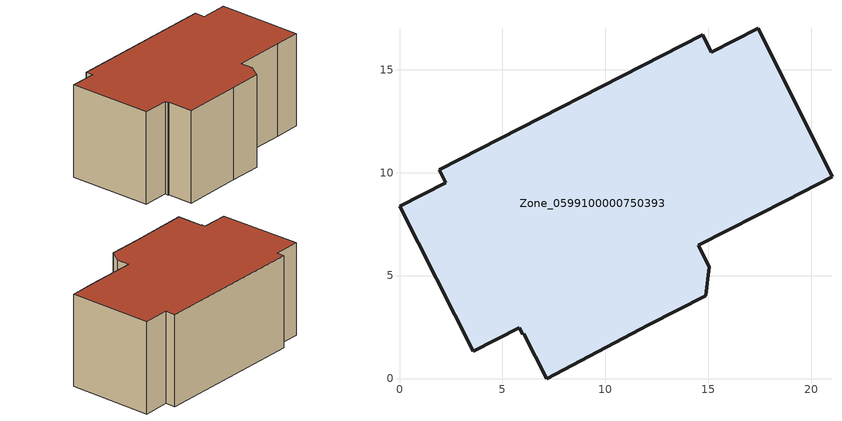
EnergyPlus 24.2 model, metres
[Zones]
Zone_0599100000750393
 floor ground (C_G): 21,9.81 18.79,8.65 14.51,6.48 15.05,5.42 14.87,4.01 12.1,2.61 7.15,0 6.04,2.18 5.98,2.15 5.82,2.46 3.59,1.33 0,8.38 2.24,9.51 1.93,10.13 14.71,16.68 15.15,15.83 17.43,17 z0
 wall outside (C_F): 15.15,15.83 14.71,16.68 1.93,10.13 2.24,9.51 0,8.38 3.59,1.33 5.82,2.46 5.98,2.15 6.04,2.18 7.15,0 12.1,2.61 14.87,4.01 15.05,5.42 14.51,6.48 18.79,8.65 21,9.81 17.43,17 15.15,15.83 z0:8.67
 roof outside (C_R): 21,9.81 17.43,17 15.15,15.83 14.71,16.68 1.93,10.13 2.24,9.51 0,8.38 3.59,1.33 5.82,2.46 5.98,2.15 6.04,2.18 7.15,0 12.1,2.61 14.87,4.01 15.05,5.42 14.51,6.48 18.79,8.65 z8.67
[BUILDING]
Pand.0599100000750393: North Axis=0; Terrain=City; Loads Convergence Tolerance Value=0.04; Temperature Convergence Tolerance Value=0.4; Solar Distribution=FullExterior; Maximum Number of Warmup Days=25; Minimum Number of Warmup Days=1
[Site:Location]
Rotterdam.The.Hague.AP_ZH_NLD Design_Conditions: Latitude=51.96; Longitude=4.45; Time Zone=1; Elevation=-4.5
[SITE:GROUNDTEMPERATURE:BUILDINGSURFACE]
18, 18, 18, 18, 18, 18, 18, 18, 18, 18, 18, 18
[MATERIAL] Thermal Absorptance=0.9; Solar Absorptance=0.7; Visible Absorptance=0.7
Name | Roughness | Thickness | Conductivity | Density | Specific Heat
G.D.1992-2005 | MediumSmooth | 0.15 | 0.06 | 540 | 1210
F.D.1992-2005 | Rough | 0.3 | 0.12 | 1920 | 840
R.D.1992-2005 | MediumRough | 0.2 | 0.08 | 1500 | 1000
[CONSTRUCTION]
C_G: G.D.1992-2005
C_F: F.D.1992-2005
C_R: R.D.1992-2005
[ZONE]
Zone_0599100000750393: Type=1; Multiplier=1; Ceiling Height=Autocalculate; Volume=Autocalculate; Floor Area=autocalculate; Part of Total Floor Area=Yes
[ZONEINFILTRATION:DESIGNFLOWRATE]
Infil_Zone_0599100000750393: Zone or ZoneList or Space or SpaceList=Zone_0599100000750393; Schedule=AlwaysOn; Design Flow Rate Calculation Method=Flow/Area; Flow Rate per Floor Area=0.0021; Constant Term Coefficient=1; Temperature Term Coefficient=0; Velocity Term Coefficient=0; Velocity Squared Term Coefficient=0
[HVACTEMPLATE:ZONE:IDEALLOADSAIRSYSTEM]
Zone_0599100000750393: Maximum Heating Supply Air Temperature=50; Minimum Cooling Supply Air Temperature=13; Maximum Heating Supply Air Humidity Ratio=0.0156; Minimum Cooling Supply Air Humidity Ratio=0.0077; Heating Limit=NoLimit; Cooling Limit=NoLimit; Dehumidification Control Type=ConstantSensibleHeatRatio; Cooling Sensible Heat Ratio=0.7; Dehumidification Setpoint=60; Humidification Control Type=None; Humidification Setpoint=30; Outdoor Air Method=None; Outdoor Air Flow Rate per Person=0.00944; Outdoor Air Flow Rate per Zone Floor Area=0; Outdoor Air Flow Rate per Zone=0; Demand Controlled Ventilation Type=None; Outdoor Air Economizer Type=NoEconomizer; Heat Recovery Type=None; Sensible Heat Recovery Effectiveness=0.7; Latent Heat Recovery Effectiveness=0.65
[ZONECONTROL:THERMOSTAT]
ThermostatControl_Zone_0599100000750393: Zone or ZoneList=Zone_0599100000750393; Control Type Schedule=DualSetpointControlType; Control 1=Thermostat_Zone_0599100000750393; Temperature Difference Between Cutout And Setpoint=0
[THERMOSTATSETPOINT:DUALSETPOINT]
Thermostat_Zone_0599100000750393: Heating Setpoint Temperature Schedule=HeatingSetpoint_Zone_0599100000750393; Cooling Setpoint Temperature Schedule=CoolingSetpoint_Zone_0599100000750393
[SCHEDULE:COMPACT]
HeatingSetpoint_Zone_0599100000750393: Through: 12/31, For: AllDays, Until: 24:00, 21
CoolingSetpoint_Zone_0599100000750393: Through: 12/31, For: AllDays, Until: 24:00, 24
DualSetpointControlType: Through: 12/31, For: AllDays, Until: 24:00, 4
AlwaysOn: Through: 12/31, For: AllDays, Until: 24:00, 1
